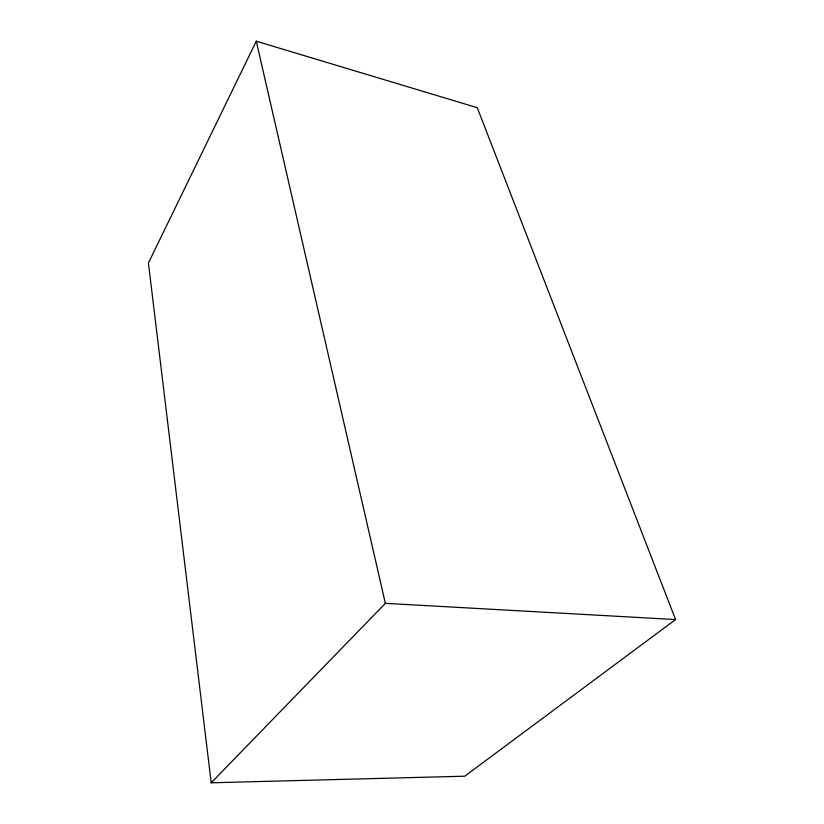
<?xml version="1.0" encoding="UTF-8"?>
<svg xmlns="http://www.w3.org/2000/svg" width="824" height="824" viewBox="0 0 824 824"><rect width="100%" height="100%" fill="white"/><g stroke="black" fill="none" stroke-linecap="round" stroke-linejoin="round"><path stroke-width="1.24" d="M256.274 41.2L148.423 263.021L211.212 782.8L464.757 776.198L675.577 619.555L477.271 107.697L256.274 41.2L385.364 603.343L211.212 782.8M385.364 603.343L675.577 619.555"/></g></svg>
